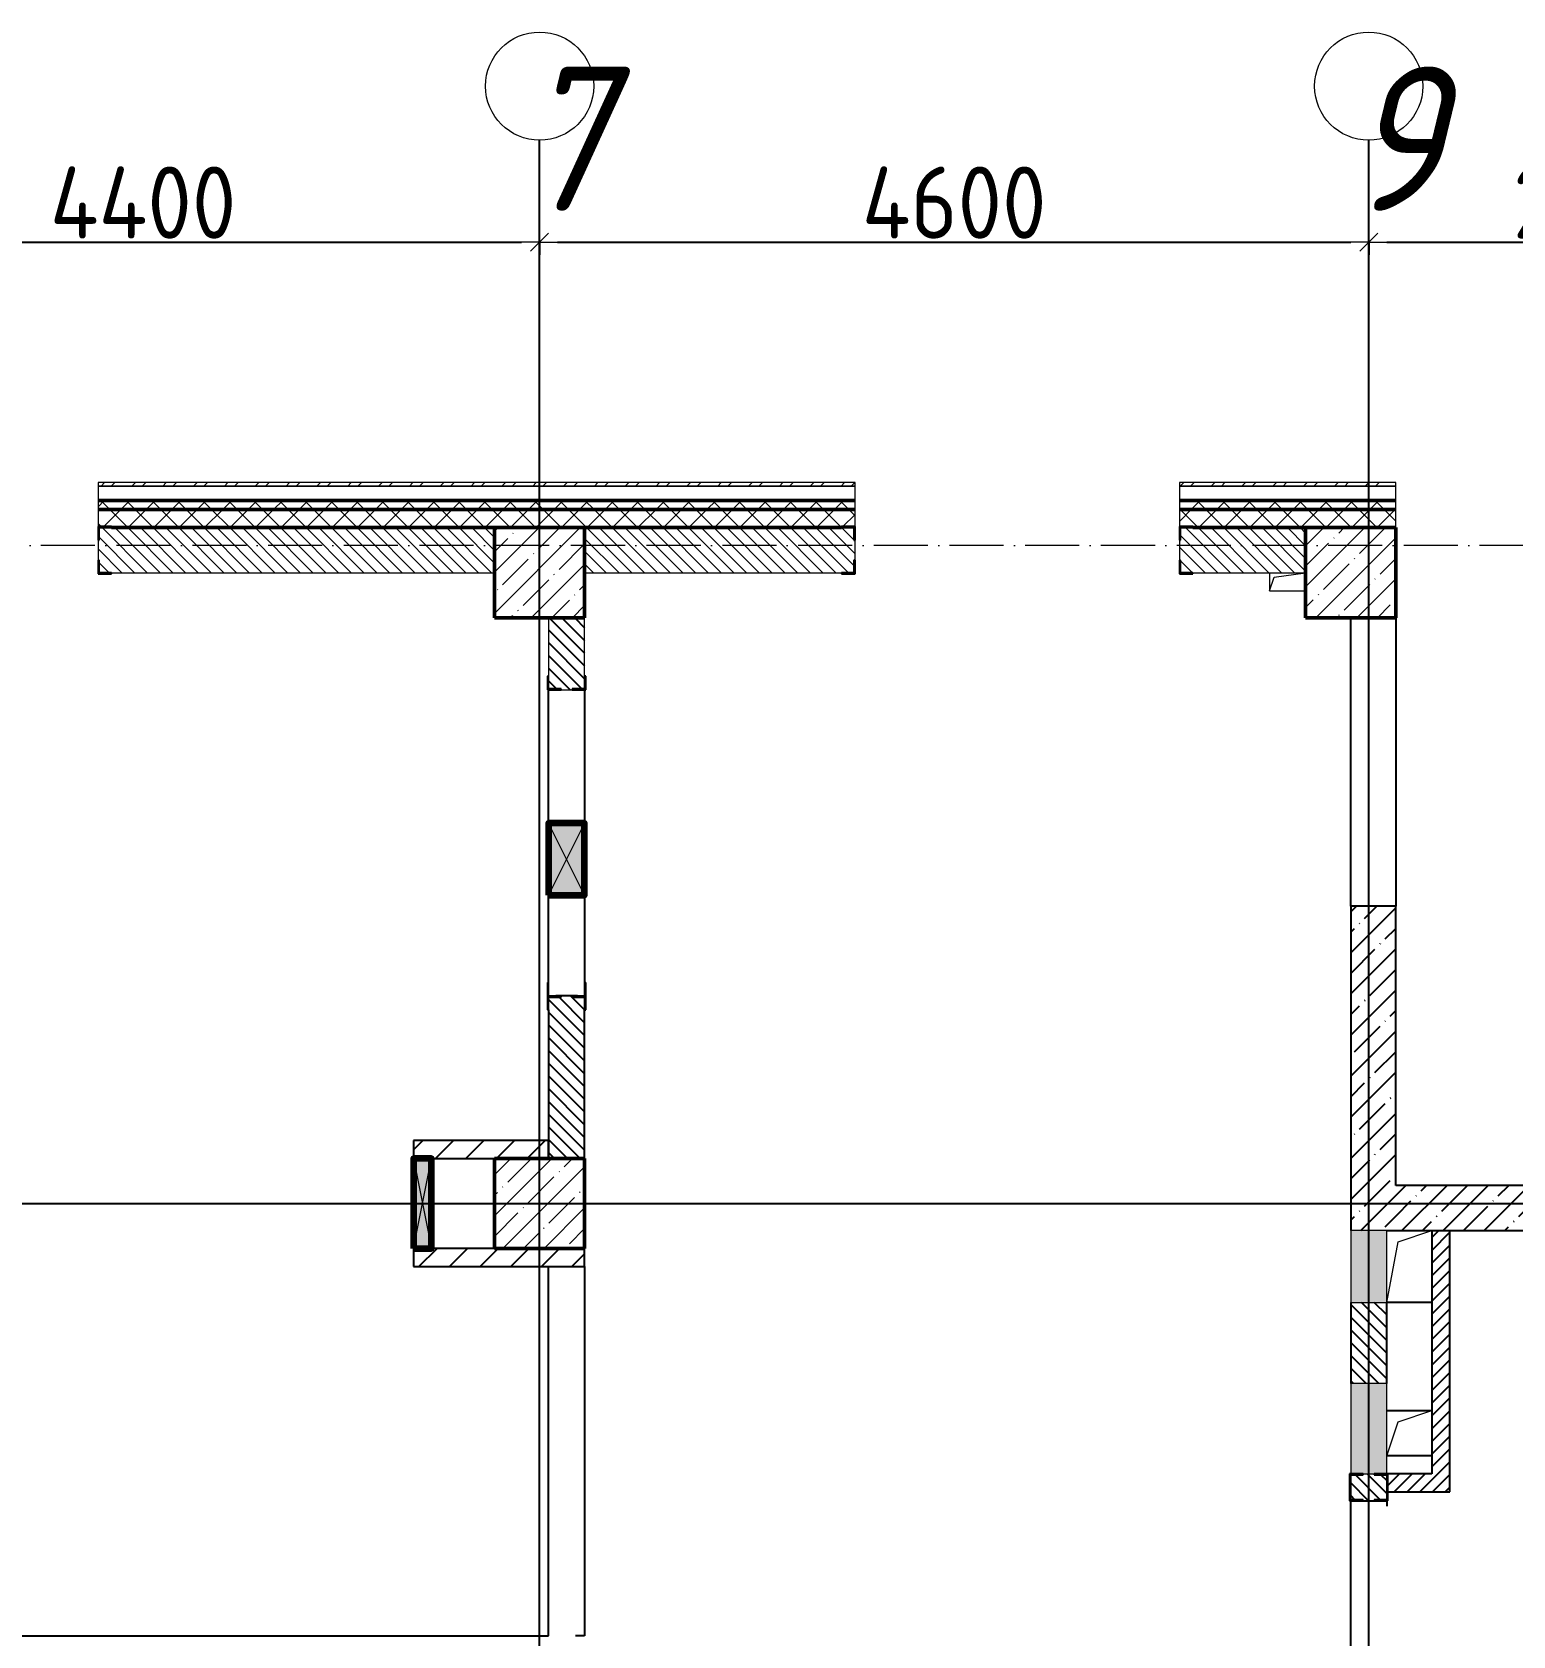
# Model space of a CAD drawing. Header units: millimetres. Extents: x -356862 to 418287, y 0 to 839748.
# Drawn here: x 149463 to 157679, y 500597 to 509497 of the extents above; entities that cross this region are included whole.
import ezdxf

# ---------------------------------------------------------------- set-up
doc = ezdxf.new("R2010")
doc.units = ezdxf.units.MM
doc.linetypes.add('50_200_ШТРИХ_1Т_ш5_п1_п1_', pattern=[700, 500, -100, 0, -100])
for name, color, linetype, lineweight in [('9.7) Заделка 956 шт', 6, 'Continuous', 158), ('A-____-____-DIMS', 7, 'Continuous', 9), ('A-DETL-GENF-OTLN', 7, 'Continuous', 9), ('A-GENM-____-MCUT', 7, 'Continuous', 25), ('A-GENM-____-OTLN', 7, 'Continuous', 9), ('A-GENM-____-OTLN-1', 7, 'Continuous', 25), ('A-GLAZ-____-OTLN', 7, 'Continuous', 9), ('A-WALL-____-MCUT-2', 7, 'Continuous', 50), ('A-WALL-____-MCUT-3', 7, 'Continuous', 9), ('A-WALL-____-PATT-1', 7, 'Continuous', 9), ('A-WALL-FNSH-MCUT-1', 7, 'Continuous', 9), ('S-COLS-____-MCUT', 7, 'Continuous', 50), ('S-COLS-____-OTLN', 7, 'Continuous', 9), ('S-GRID-____-IDEN', 7, 'Continuous', 9), ('S-GRID-____-OTLN-1', 7, '50_200_ШТРИХ_1Т_ш5_п1_п1_', 9)]:
    doc.layers.add(name, color=color, linetype=linetype, lineweight=lineweight)
doc.styles.add('ISOCPEUR_I', font='isocpeui.ttf', dxfattribs={"width": 0.9, "height": 2.5})
doc.styles.add('СПДС', font='isocpeur.ttf', dxfattribs={"width": 0.9})
doc.dimstyles.new('Размера А3', dxfattribs={"dimtxt": 200, "dimasz": 100, "dimexe": 70, "dimexo": 100, "dimgap": 20, "dimtad": 1, "dimdec": 0, "dimrnd": 10, "dimzin": 0, "dimdsep": 46, "dimtxsty": 'СПДС', "dimblk": 'ARROWHEAD_6', "dimcen": 1, "dimclrd": 256, "dimclre": 256, "dimclrt": 256, "dimazin": 0, "dimtfac": 1, "dimtdec": 0, "dimtmove": 2, "dimatfit": 3, "dimfxl": 1, "dimtolj": 1, "dimtzin": 0, "dimarcsym": 0})
pattern_1 = [(135, (142429.057, 459015.94), (-35.35534, -35.35534), [])]
pattern_2 = [(45, (142429.06, 459015.94), (-70.71068, 70.71068), []), (135, (142429.06, 459015.94), (-70.71068, -70.71068), [])]
pattern_3 = [(45, (142429.06, 459015.94), (-114.04925, 114.04925), []), (45, (142543.1, 459015.94), (-114.04925, 114.04925), [201.612, -40.322, 3.353, -36.97])]
pattern_4 = [(45, (142429.057, 459015.94), (-35.35534, 35.35534), [])]
pattern_5 = [(45, (142429.06, 459015.94), (-84.8528, 84.8528), [])]

# ---------------------------------------------------------------- blocks, each defined once
blk = doc.blocks.new('BSC_Колонна _Прямоугольная - 500х500-V12-АР1_План отверстий 3 этажа в осях 1-64_А-ГГ')
at = {"layer": 'S-COLS-____-OTLN'}
h = blk.add_hatch(dxfattribs=at)
h.set_pattern_fill('FP_46', color=256, style=0, pattern_type=2)
h.set_pattern_definition([(45, (-9850, -43981.04), (-114.04925, 114.04925), []), (45, (-9735.95, -43981.04), (-114.04925, 114.04925), [201.613, -40.323, 3.353, -36.97])])
h.paths.add_polyline_path([(-250, -250), (250, -250), (250, 250), (-250, 250)], flags=0)
at = {"layer": 'S-COLS-____-MCUT'}
for p, q in [((250, 250), (-250, 250)), ((-250, 250), (-250, -250)), ((250, -250), (250, 250)), ((-250, -250), (250, -250))]:
    blk.add_line(p, q, dxfattribs=at)
blk = doc.blocks.new('BSC_Колонна _Прямоугольная - 500х500-V78-АР1_План отверстий 3 этажа в осях 1-64_А-ГГ')
at = {"layer": 'S-COLS-____-OTLN'}
h = blk.add_hatch(dxfattribs=at)
h.set_pattern_fill('FP_115', color=256, style=0, pattern_type=2)
h.set_pattern_definition([(45, (-9850, -47481.04), (-114.04925, 114.04925), []), (45, (-9735.95, -47481.04), (-114.04925, 114.04925), [201.613, -40.323, 3.353, -36.97])])
h.paths.add_polyline_path([(-250, -250), (250, -250), (250, 250), (-250, 250)], flags=0)
at = {"layer": 'S-COLS-____-MCUT'}
for p, q in [((250, 250), (-250, 250)), ((-250, 250), (-250, -250)), ((250, -250), (250, 250)), ((-250, -250), (250, -250))]:
    blk.add_line(p, q, dxfattribs=at)
blk = doc.blocks.new('Фахверк_СКБ_Уголок - 250_2700-27497298-АР1_План отверстий 3 этажа в осях 1-64_А-ГГ')
at = {"layer": 'A-GENM-____-MCUT'}
for p, q in [((200, 181), (125, 181)), ((125, 181), (125, 106)), ((200, 175), (200, 181)), ((125, 106), (131, 106)), ((131, 106), (131, 175)), ((131, 175), (200, 175)), ((131, -6), (125, -6)), ((125, -6), (125, -81)), ((125, -81), (200, -81)), ((131, -75), (131, -6)), ((200, -75), (131, -75)), ((200, -81), (200, -75))]:
    blk.add_line(p, q, dxfattribs=at)
blk = doc.blocks.new('Фахверк_СКБ_Уголок - 200_3960_зеркало-28268689-АР1_План отверстий 3 этажа в осях 1-64_А-ГГ')
at = {"layer": 'A-GENM-____-MCUT'}
for p, q in [((200, 156), (125, 156)), ((125, 156), (125, 81)), ((131, 81), (131, 150)), ((131, 150), (200, 150)), ((200, 150), (200, 156)), ((125, 81), (131, 81)), ((131, 19), (125, 19)), ((125, 19), (125, -56)), ((131, -50), (131, 19)), ((125, -56), (200, -56)), ((200, -50), (131, -50)), ((200, -56), (200, -50))]:
    blk.add_line(p, q, dxfattribs=at)
blk = doc.blocks.new('154_Стойка_СКБ_Уголок - СМ-2480_200-28346303-АР1_План отверстий 3 этажа в осях 1-64_А-ГГ')
at = {"layer": 'A-GENM-____-MCUT'}
for p, q in [((125, 156), (125, 81)), ((200, 156), (125, 156)), ((131, 81), (131, 150)), ((131, 150), (200, 150)), ((200, 150), (200, 156)), ((125, 81), (131, 81)), ((131, 19), (125, 19)), ((125, 19), (125, -56)), ((131, -50), (131, 19)), ((125, -56), (200, -56)), ((200, -50), (131, -50)), ((200, -56), (200, -50))]:
    blk.add_line(p, q, dxfattribs=at)
blk = doc.blocks.new('Стойка_Влож_Полоса боковая - Полоса-28213942-АР1_План отверстий 3 этажа в осях 1-64_А-ГГ')
at = {"layer": 'A-GENM-____-OTLN'}
for p, q in [((-5, 60), (0, 60)), ((-5, -60), (-5, 60)), ((0, 31), (0, -31)), ((0, -60), (-5, -60))]:
    blk.add_line(p, q, dxfattribs=at)
blk = doc.blocks.new('Стойка_Влож_Уголок_Опорный - Уголок-28213941-АР1_План отверстий 3 этажа в осях 1-64_А-ГГ')
at = {"layer": 'A-GENM-____-OTLN'}
for p, q in [((-212, -6), (-212, 0)), ((0, 0), (0, -6)), ((-212, -75), (-212, -6)), ((-212, -6), (-206, -6)), ((-212, -75), (-206, -75)), ((-6, -6), (0, -6)), ((-6, -75), (0, -75)), ((0, -6), (0, -75))]:
    blk.add_line(p, q, dxfattribs=at)
blk = doc.blocks.new('Фахверк_СКБ_Уголок - 200_3960-28268576-АР1_План отверстий 3 этажа в осях 1-64_А-ГГ')
at = {"layer": 'A-GENM-____-MCUT'}
for p, q in [((200, 156), (125, 156)), ((125, 156), (125, 81)), ((131, 81), (131, 150)), ((131, 150), (200, 150)), ((200, 150), (200, 156)), ((125, 81), (131, 81)), ((131, 19), (125, 19)), ((125, 19), (125, -56)), ((131, -50), (131, 19)), ((125, -56), (200, -56)), ((200, -50), (131, -50)), ((200, -56), (200, -50))]:
    blk.add_line(p, q, dxfattribs=at)
blk = doc.blocks.new('AR_Отверстие Ниша - Лючок-32403984-АР1_План отверстий 3 этажа в осях 1-64_А-ГГ')
at = {"layer": 'A-GLAZ-____-OTLN'}
blk.add_hatch(color=256, dxfattribs=at).paths.add_polyline_path([(200, -100), (200, 100), (-200, 100), (-200, -100), (-104.5, -100)], flags=0)
for p, q in [((200, 100), (-200, 100)), ((-200, 100), (-200, -100)), ((200, -100), (200, 100)), ((-200, -100), (200, -100))]:
    blk.add_line(p, q, dxfattribs=at)
blk = doc.blocks.new('AR_Отверстие Ниша - Лючок-32404007-АР1_План отверстий 3 этажа в осях 1-64_А-ГГ')
at = {"layer": 'A-GLAZ-____-OTLN'}
blk.add_hatch(color=256, dxfattribs=at).paths.add_polyline_path([(250, -100), (250, 100), (-250, 100), (-250, -100)], flags=0)
for p, q in [((250, 100), (-250, 100)), ((-250, 100), (-250, -100)), ((250, -31), (250, 31)), ((-250, -100), (250, -100))]:
    blk.add_line(p, q, dxfattribs=at)
blk = doc.blocks.new('AR_Отверстие прямоугольное _в плите_ - AR_Отверстие прямоугольное _в плите_-30459204-АР1_План отверстий 3 этажа в осях 1-64_А-ГГ')
at = {"layer": 'A-GENM-____-OTLN'}
for p, q in [((-62.5, 137.5), (125, 200)), ((-125, -200), (-62.5, 137.5)), ((-125, -200), (125, -200))]:
    blk.add_line(p, q, dxfattribs=at)
blk = doc.blocks.new('AR_Отверстие прямоугольное _в плите_ - AR_Отверстие прямоугольное _в плите_-30458064-АР1_План отверстий 3 этажа в осях 1-64_А-ГГ')
at = {"layer": 'A-GENM-____-OTLN'}
for p, q in [((125, 125), (-125, 125)), ((-62.5, 62.5), (125, 125)), ((-125, -125), (-62.5, 62.5)), ((-125, -125), (125, -125))]:
    blk.add_line(p, q, dxfattribs=at)
blk = doc.blocks.new('AR_Отверстие прямоугольное _в плите_ - AR_Отверстие прямоугольное _в плите_-V180-АР1_План отверстий 3 этажа в осях 1-64_А-ГГ')
at = {"layer": 'A-GENM-____-OTLN'}
for p, q in [((-100, 50), (-100, -50)), ((-100, -50), (-75, 25)), ((-75, 25), (100, 50)), ((-100, -50), (100, -50))]:
    blk.add_line(p, q, dxfattribs=at)
blk = doc.blocks.new('AR_Отверстие прямоугольное _в стене__БезПР - AR_Отверстие прямоугольное _в стене__БезПР-36899427-АР1_План отверстий 3 этажа в осях 1-64_А-ГГ')
at = {"layer": 'A-GLAZ-____-OTLN'}
blk.add_hatch(color=256, dxfattribs=at).paths.add_polyline_path([(200, -100), (200, 100), (-200, 100), (-200, -100)], flags=0)
at = {"layer": 'A-DETL-GENF-OTLN'}
for p, q in [((-200, -100), (-200, 100)), ((-200, 100), (200, 100)), ((200, 100), (-200, -100)), ((-200, 100), (200, -100)), ((200, 100), (-200, 100)), ((-200, 100), (-200, -100)), ((200, 100), (200, -100)), ((200, -100), (200, 100)), ((200, -100), (-200, -100)), ((-200, -100), (200, -100))]:
    blk.add_line(p, q, dxfattribs=at)
at = {"layer": 'A-GLAZ-____-OTLN'}
blk.add_line((200, 100), (-200, 100), dxfattribs=at)
blk = doc.blocks.new('AR_Отверстие прямоугольное _в стене__БезПР - AR_Отверстие прямоугольное _в стене__БезПР-36788943-АР1_План отверстий 3 этажа в осях 1-64_А-ГГ')
at = {"layer": 'A-GLAZ-____-OTLN'}
blk.add_hatch(color=256, dxfattribs=at).paths.add_polyline_path([(-250, -50), (250, -50), (250, 50), (-250, 50)], flags=0)
at = {"layer": 'A-DETL-GENF-OTLN'}
for p, q in [((-250, -50), (-250, 50)), ((-250, 50), (250, 50)), ((250, 50), (-250, -50)), ((-250, 50), (250, -50)), ((250, 50), (-250, 50)), ((-250, 50), (-250, -50)), ((250, 50), (250, -50)), ((250, -50), (250, 50)), ((250, -50), (-250, -50)), ((-250, -50), (250, -50))]:
    blk.add_line(p, q, dxfattribs=at)
at = {"layer": 'A-GLAZ-____-OTLN'}
blk.add_line((250, 50), (-250, 50), dxfattribs=at)
blk = doc.blocks.new('Ось сетки - Круг_Ø6_00__ISO-2_5_0_9K_-25732049-АР1_План отверстий 3 этажа в осях 1-64_А-ГГ')
at = {"layer": 'S-GRID-____-IDEN'}
blk.add_circle((0, 0), 3, dxfattribs=at)
blk = doc.blocks.new('ARROWHEAD_6')
at = {"color": 0, "linetype": 'Continuous'}
for p, q in [((0, 0), (-1, 0)), ((-0.5, -0.5), (0.5, 0.5))]:
    blk.add_line(p, q, dxfattribs=at)
blk = doc.blocks.new('*D2587')
at = {"layer": 'A-____-____-DIMS', "lineweight": -2, "transparency": 16777216}
for p, q in [((147879.1, 508336.8), (147879.1, 508260.7)), ((147979.1, 508330.7), (152179.1, 508330.7)), ((152279.1, 508336.8), (152279.1, 508260.7))]:
    blk.add_line(p, q, dxfattribs=at)
at = {"layer": 'Defpoints', "color": 0, "transparency": 16777216}
for p in [(147879.1, 508436.8), (152279.1, 508436.8), (152279.1, 508330.7)]:
    blk.add_point(p, dxfattribs=at)
at = {"layer": 'A-____-____-DIMS', "lineweight": -2, "transparency": 16777216, "xscale": 100, "yscale": 100, "zscale": 100, "rotation": 180}
blk.add_blockref('ARROWHEAD_6', (147879.1, 508330.7), dxfattribs=at)
at = {"layer": 'A-____-____-DIMS', "lineweight": -2, "transparency": 16777216, "xscale": 100, "yscale": 100, "zscale": 100}
blk.add_blockref('ARROWHEAD_6', (152279.1, 508330.7), dxfattribs=at)
at = {"layer": 'A-____-____-DIMS', "transparency": 16777216, "insert": (150079.1, 508550.7), "char_height": 400, "attachment_point": 5, "style": 'СПДС'}
blk.add_mtext('\\A1;4400', dxfattribs=at)
blk = doc.blocks.new('*D2588')
at = {"layer": 'A-____-____-DIMS', "lineweight": -2, "transparency": 16777216}
for p, q in [((152279.1, 508336.8), (152279.1, 508260.7)), ((152379.1, 508330.7), (156779.1, 508330.7)), ((156879.1, 508336.8), (156879.1, 508260.7))]:
    blk.add_line(p, q, dxfattribs=at)
at = {"layer": 'Defpoints', "color": 0, "transparency": 16777216}
for p in [(152279.1, 508436.8), (156879.1, 508436.8), (156879.1, 508330.7)]:
    blk.add_point(p, dxfattribs=at)
at = {"layer": 'A-____-____-DIMS', "lineweight": -2, "transparency": 16777216, "xscale": 100, "yscale": 100, "zscale": 100, "rotation": 180}
blk.add_blockref('ARROWHEAD_6', (152279.1, 508330.7), dxfattribs=at)
at = {"layer": 'A-____-____-DIMS', "lineweight": -2, "transparency": 16777216, "xscale": 100, "yscale": 100, "zscale": 100}
blk.add_blockref('ARROWHEAD_6', (156879.1, 508330.7), dxfattribs=at)
at = {"layer": 'A-____-____-DIMS', "transparency": 16777216, "insert": (154579.1, 508550.7), "char_height": 400, "attachment_point": 5, "style": 'СПДС'}
blk.add_mtext('\\A1;4600', dxfattribs=at)
blk = doc.blocks.new('*D2589')
at = {"layer": 'A-____-____-DIMS', "lineweight": -2, "transparency": 16777216}
for p, q in [((156879.1, 508336.8), (156879.1, 508260.7)), ((156979.1, 508330.7), (159379.1, 508330.7)), ((159479.1, 508336.8), (159479.1, 508260.7))]:
    blk.add_line(p, q, dxfattribs=at)
at = {"layer": 'Defpoints', "color": 0, "transparency": 16777216}
for p in [(156879.1, 508436.8), (159479.1, 508436.8), (159479.1, 508330.7)]:
    blk.add_point(p, dxfattribs=at)
at = {"layer": 'A-____-____-DIMS', "lineweight": -2, "transparency": 16777216, "xscale": 100, "yscale": 100, "zscale": 100, "rotation": 180}
blk.add_blockref('ARROWHEAD_6', (156879.1, 508330.7), dxfattribs=at)
at = {"layer": 'A-____-____-DIMS', "lineweight": -2, "transparency": 16777216, "xscale": 100, "yscale": 100, "zscale": 100}
blk.add_blockref('ARROWHEAD_6', (159479.1, 508330.7), dxfattribs=at)
at = {"layer": 'A-____-____-DIMS', "transparency": 16777216, "insert": (158179.1, 508550.7), "char_height": 400, "attachment_point": 5, "style": 'СПДС'}
blk.add_mtext('\\A1;2600', dxfattribs=at)

msp = doc.modelspace()

# ---------------------------------------------------------------- hatches: boundary and pattern name
h = msp.add_hatch()
h.set_pattern_fill('FP_6', color=256, style=0, pattern_type=2)
h.set_pattern_definition(pattern_1)
h.paths.add_polyline_path([(152529.0567, 503246.983), (152529.0567, 504140.983), (152460.0567, 504140.983), (152460.0567, 504146.983), (152398.0567, 504146.983), (152398.0567, 504140.983), (152329.0567, 504140.983), (152329.0567, 503246.983), (152489.0567, 503246.983)], flags=0)
h.paths.add_polyline_path([(152460.0567, 505846.983), (152460.0567, 505852.983), (152529.0567, 505852.983), (152529.0567, 506246.983), (152329.0567, 506246.983), (152329.0567, 505852.983), (152398.0567, 505852.983), (152398.0567, 505846.983)], flags=0)
h = msp.add_hatch()
h.set_pattern_fill('FP_38', color=256, style=0, pattern_type=2)
h.set_pattern_definition(pattern_3)
h.paths.add_polyline_path([(156779.0567, 502846.983), (157029.0567, 502846.983), (157029.0567, 504646.983), (156779.0567, 504646.983), (156779.0567, 504471.5738)], flags=0)
h = msp.add_hatch()
h.set_pattern_fill('FP_4', color=256, style=0, pattern_type=2)
h.set_pattern_definition(pattern_5)
h.paths.add_polyline_path([(152329.0567, 503246.983), (152329.0567, 503346.983), (151579.0567, 503346.983), (151579.0567, 503246.983), (152029.0567, 503246.983)], flags=0)
h = msp.add_hatch()
h.set_pattern_fill('FP_38', color=256, style=0, pattern_type=2)
h.set_pattern_definition(pattern_3)
h.paths.add_polyline_path([(165479.0567, 502846.983), (165479.0567, 503096.983), (157029.0567, 503096.983), (157029.0567, 502846.983), (163624.9513, 502846.983)], flags=0)
h = msp.add_hatch()
h.set_pattern_fill('FP_5', color=256, style=0, pattern_type=2)
h.set_pattern_definition(pattern_4)
h.paths.add_polyline_path([(157329.0567, 501496.983), (157329.0567, 502846.983), (157229.0567, 502846.983), (157229.0567, 501496.983)], flags=0)
h = msp.add_hatch()
h.set_pattern_fill('FP_4', color=256, style=0, pattern_type=2)
h.set_pattern_definition(pattern_5)
h.paths.add_polyline_path([(151679.0567, 502646.983), (152529.0567, 502646.983), (152529.0567, 502746.983), (151579.0567, 502746.983), (151579.0567, 502646.983)], flags=0)
h = msp.add_hatch()
h.set_pattern_fill('FP_6', color=256, style=0, pattern_type=2)
h.set_pattern_definition(pattern_1)
h.paths.add_polyline_path([(156819.0567, 500396.983), (156979.0567, 500396.983), (156979.0567, 500446.983), (156779.0567, 500446.983), (156779.0567, 500396.983)], flags=0)
h.paths.add_polyline_path([(156910.0567, 501346.983), (156910.0567, 501352.983), (156979.0567, 501352.983), (156979.0567, 501490.983), (156910.0567, 501490.983), (156910.0567, 501496.983), (156848.0567, 501496.983), (156848.0567, 501490.983), (156779.0567, 501490.983), (156779.8567, 501352.983), (156848.0567, 501352.983), (156848.0567, 501346.983)], flags=0)
h.paths.add_polyline_path([(156979.0567, 501996.983), (156979.0567, 502446.983), (156779.0567, 502446.983), (156779.0567, 501996.983), (156865.7234, 501996.983)], flags=0)
h = msp.add_hatch()
h.set_pattern_fill('FP_5', color=256, style=0, pattern_type=2)
h.set_pattern_definition(pattern_4)
h.paths.add_polyline_path([(156985.0567, 501396.983), (157329.0567, 501396.983), (157329.0567, 501496.983), (156985.0567, 501496.983), (156985.0567, 501399.383)], flags=0)
at = {"layer": 'A-WALL-____-PATT-1'}
h = msp.add_hatch(dxfattribs=at)
h.set_pattern_fill('FP_3', color=256, style=0, pattern_type=2)
h.set_pattern_definition([(45, (142429.06, 459015.94), (-85.53659, 85.53659), []), (45, (142486.08, 459015.94), (-85.53659, 85.53659), [])])
h.paths.add_polyline_path([(166209.0567, 506976.983), (166209.0567, 506996.983), (158029.0567, 506996.983), (158029.0567, 506976.983), (163624.9513, 506976.983)], flags=0)
h.paths.add_polyline_path([(157029.0567, 506976.983), (157029.0567, 506996.983), (155829.0567, 506996.983), (155829.0567, 506976.983), (156555.0941, 506976.983)], flags=0)
h.paths.add_polyline_path([(154029.0567, 506976.983), (154029.0567, 506996.983), (149829.0567, 506996.983), (149829.0567, 506976.983), (153020.1656, 506976.983)], flags=0)
h.paths.add_polyline_path([(148029.0567, 506976.983), (148029.0567, 506996.983), (139749.0567, 506996.983), (139749.0567, 506976.983), (147717.7727, 506976.983)], flags=0)
h = msp.add_hatch(dxfattribs=at)
h.set_pattern_fill('FP_1', color=256, style=0, pattern_type=2)
h.set_pattern_definition(pattern_2)
h.paths.add_polyline_path([(166209.0567, 506846.983), (166209.0567, 506896.983), (158029.0567, 506896.983), (158029.0567, 506846.983), (163624.9513, 506846.983)], flags=0)
h.paths.add_polyline_path([(157029.0567, 506846.983), (157029.0567, 506896.983), (155829.0567, 506896.983), (155829.0567, 506846.983), (156555.0941, 506846.983)], flags=0)
h.paths.add_polyline_path([(154029.0567, 506846.983), (154029.0567, 506896.983), (149829.0567, 506896.983), (149829.0567, 506846.983), (153020.1656, 506846.983)], flags=0)
h.paths.add_polyline_path([(147717.7727, 506846.983), (148029.0567, 506846.983), (148029.0567, 506896.983), (139879.0567, 506896.983), (139879.0567, 506846.983), (145950.3084, 506846.983)], flags=0)
h = msp.add_hatch(dxfattribs=at)
h.set_pattern_fill('FP_1', color=256, style=0, pattern_type=2)
h.set_pattern_definition(pattern_2)
h.paths.add_polyline_path([(166129.0567, 506746.983), (166209.0567, 506746.983), (166209.0567, 506846.983), (158029.0567, 506846.983), (158029.0567, 506746.983), (166079.0567, 506746.983)], flags=0)
h.paths.add_polyline_path([(157029.0567, 506746.983), (157029.0567, 506846.983), (155829.0567, 506846.983), (155829.0567, 506752.983), (155904.0567, 506752.983), (155904.0567, 506746.983), (156555.0941, 506746.983)], flags=0)
h.paths.add_polyline_path([(153954.0567, 506746.983), (153954.0567, 506752.983), (154029.0567, 506752.983), (154029.0567, 506846.983), (149829.0567, 506846.983), (149829.0567, 506752.983), (149904.0567, 506752.983), (149904.0567, 506746.983), (153020.1656, 506746.983)], flags=0)
h.paths.add_polyline_path([(148029.0567, 506746.983), (148029.0567, 506846.983), (139979.0567, 506846.983), (139979.0567, 506746.983), (147717.7727, 506746.983)], flags=0)
h = msp.add_hatch(dxfattribs=at)
h.set_pattern_fill('FP_6', color=256, style=0, pattern_type=2)
h.set_pattern_definition(pattern_1)
h.paths.add_polyline_path([(152029.0567, 506496.983), (152029.0567, 506746.983), (149835.0567, 506746.983), (149835.0567, 506677.983), (149829.0567, 506677.983), (149829.0567, 506565.983), (149835.0567, 506565.983), (149835.0567, 506496.983), (151252.7013, 506496.983)], flags=0)
h = msp.add_hatch(dxfattribs=at)
h.set_pattern_fill('FP_6', color=256, style=0, pattern_type=2)
h.set_pattern_definition(pattern_1)
h.paths.add_polyline_path([(155835.0567, 506496.983), (156529.0567, 506496.983), (156529.0567, 506746.983), (155835.0567, 506746.983), (155835.0567, 506677.983), (155829.0567, 506677.983), (155829.0567, 506565.983), (155835.0567, 506565.983)], flags=0)
h.paths.add_polyline_path([(152529.0567, 506496.983), (154023.0567, 506497.983), (154023.0567, 506565.983), (154029.0567, 506565.983), (154029.0567, 506677.983), (154023.0567, 506677.983), (154023.0567, 506746.983), (152529.0567, 506746.983)], flags=0)
at = {"layer": 'S-COLS-____-OTLN'}
h = msp.add_hatch(dxfattribs=at)
h.set_pattern_fill('FP_38', color=256, style=0, pattern_type=2)
h.set_pattern_definition(pattern_3)
h.paths.add_polyline_path([(156555.0941, 506246.983), (157029.0567, 506246.983), (157029.0567, 506746.983), (156529.0567, 506746.983), (156529.0567, 506246.983)], flags=0)

# ---------------------------------------------------------------- linework, layer by layer
at = {"color": 251, "ltscale": 0.6, "true_color": 0x636466}
for p, q in [((152279.0567, 454533.3346), (152279.0567, 508896.9006)), ((156879.0567, 454533.3346), (156879.0567, 508896.9006)), ((137760.2865, 502996.983), (169136.7959, 502996.983))]:
    msp.add_line(p, q, dxfattribs=at)
for p, q in [((156779.0567, 504646.983), (156779.0567, 506246.983)), ((157029.0567, 506246.983), (157029.0567, 504646.983)), ((152329.0567, 505106.983), (152329.0567, 505846.983)), ((152529.0567, 505846.983), (152529.0567, 505106.983)), ((152329.0567, 504146.983), (152329.0567, 504706.983)), ((152529.0567, 504706.983), (152529.0567, 504146.983)), ((156779.0567, 504646.983), (156779.0567, 502846.983)), ((157029.0567, 504646.983), (156779.0567, 504646.983)), ((157029.0567, 503096.983), (157029.0567, 504646.983)), ((152329.0567, 504071.983), (152329.0567, 503246.983)), ((152529.0567, 503246.983), (152529.0567, 504071.983)), ((152329.0567, 503346.983), (151579.0567, 503346.983)), ((151579.0567, 503346.983), (151579.0567, 503246.983)), ((152329.0567, 503246.983), (152329.0567, 503346.983)), ((151679.0567, 503246.983), (152029.0567, 503246.983)), ((165479.0567, 503096.983), (157029.0567, 503096.983)), ((156979.0567, 502846.983), (165479.0567, 502846.983)), ((157229.0567, 502846.983), (157229.0567, 501496.983)), ((157329.0567, 501396.983), (157329.0567, 502846.983)), ((151579.0567, 502746.983), (151579.0567, 502646.983)), ((152029.0567, 502746.983), (151679.0567, 502746.983)), ((152529.0567, 502646.983), (152529.0567, 502746.983)), ((151579.0567, 502646.983), (152529.0567, 502646.983)), ((152329.0567, 500596.983), (152329.0567, 502646.983)), ((152529.0567, 502646.983), (152529.0567, 500596.983)), ((156779.0567, 502446.983), (156779.0567, 501996.983)), ((157229.0567, 502446.983), (156979.0567, 502446.983)), ((156979.0567, 501996.983), (156979.0567, 502446.983)), ((156979.0567, 501846.983), (157229.0567, 501846.983)), ((157229.0567, 501596.983), (156979.0567, 501596.983)), ((157229.0567, 501496.983), (156985.0567, 501496.983)), ((156779.0567, 500521.983), (156779.0567, 501346.983)), ((156848.0567, 501346.983), (156910.0567, 501346.983)), ((156979.0567, 501346.983), (156979.0567, 501316.983)), ((156985.0567, 501396.983), (157329.0567, 501396.983)), ((148029.0567, 500596.983), (152329.0567, 500596.983)), ((152529.0567, 500596.983), (152479.0567, 500596.983))]:
    msp.add_line(p, q)
at = {"layer": '9.7) Заделка 956 шт'}
for points in [[(152329.0567, 504706.983), (152529.0567, 504706.983), (152529.0567, 505106.983), (152329.0567, 505106.983)], [(151579.0567, 502746.983), (151679.0567, 502746.983), (151679.0567, 503246.983), (151579.0567, 503246.983)]]:
    msp.add_lwpolyline(points, close=True, dxfattribs=at)
at = {"layer": 'A-WALL-____-MCUT-2'}
for p, q in [((154029.0567, 506896.983), (149829.0567, 506896.983)), ((157029.0567, 506896.983), (155829.0567, 506896.983)), ((154029.0567, 506846.983), (149829.0567, 506846.983)), ((157029.0567, 506846.983), (155829.0567, 506846.983)), ((149904.0567, 506746.983), (152029.0567, 506746.983)), ((153954.0567, 506746.983), (152529.0567, 506746.983)), ((156529.0567, 506746.983), (155904.0567, 506746.983)), ((156529.0567, 506496.983), (156529.0567, 506746.983))]:
    msp.add_line(p, q, dxfattribs=at)
at = {"layer": 'A-WALL-____-MCUT-3'}
for p, q in [((154029.0567, 506976.983), (149829.0567, 506976.983)), ((149829.0567, 506976.983), (149829.0567, 506752.983)), ((154029.0567, 506752.983), (154029.0567, 506976.983)), ((157029.0567, 506976.983), (155829.0567, 506976.983)), ((155829.0567, 506976.983), (155829.0567, 506752.983)), ((157029.0567, 506746.983), (157029.0567, 506976.983)), ((149829.0567, 506677.983), (149829.0567, 506565.983)), ((154029.0567, 506565.983), (154029.0567, 506677.983)), ((155829.0567, 506677.983), (155829.0567, 506565.983)), ((156529.0567, 506746.983), (157029.0567, 506746.983)), ((149904.0567, 506496.983), (152029.0567, 506496.983)), ((152529.0567, 506496.983), (153954.0567, 506496.983)), ((155904.0567, 506496.983), (156529.0567, 506496.983)), ((152329.0567, 506246.983), (152329.0567, 505921.983)), ((152529.0567, 505921.983), (152529.0567, 506246.983)), ((152398.0567, 505846.983), (152460.0567, 505846.983))]:
    msp.add_line(p, q, dxfattribs=at)
at = {"layer": 'A-WALL-FNSH-MCUT-1'}
for p, q in [((154029.0567, 506996.983), (149829.0567, 506996.983)), ((149829.0567, 506996.983), (149829.0567, 506976.983)), ((149829.0567, 506976.983), (154029.0567, 506976.983)), ((154029.0567, 506976.983), (154029.0567, 506996.983)), ((157029.0567, 506996.983), (155829.0567, 506996.983)), ((155829.0567, 506996.983), (155829.0567, 506976.983)), ((155829.0567, 506976.983), (157029.0567, 506976.983)), ((157029.0567, 506976.983), (157029.0567, 506996.983))]:
    msp.add_line(p, q, dxfattribs=at)
at = {"layer": 'S-COLS-____-MCUT'}
for p, q in [((157029.0567, 506746.983), (156529.0567, 506746.983)), ((157029.0567, 506246.983), (157029.0567, 506746.983)), ((156529.0567, 506496.983), (156529.0567, 506246.983)), ((156529.0567, 506246.983), (157029.0567, 506246.983))]:
    msp.add_line(p, q, dxfattribs=at)
at = {"layer": 'S-COLS-____-OTLN'}
msp.add_line((156529.0567, 506746.983), (156529.0567, 506496.983), dxfattribs=at)
at = {"layer": 'S-GRID-____-OTLN-1', "color": 251, "ltscale": 0.6, "true_color": 0x636466}
msp.add_line((169136.7959, 506646.983), (137760.2865, 506646.983), dxfattribs=at)

# ---------------------------------------------------------------- block references
for name, p, rotation in [('AR_Отверстие прямоугольное _в стене__БезПР - AR_Отверстие прямоугольное _в стене__БезПР-36899427-АР1_План отверстий 3 этажа в осях 1-64_А-ГГ', (152429.0567, 504906.983), 269.9999999999999), ('Стойка_Влож_Уголок_Опорный - Уголок-28213941-АР1_План отверстий 3 этажа в осях 1-64_А-ГГ', (152323.0567, 504146.983), 180), ('154_Стойка_СКБ_Уголок - СМ-2480_200-28346303-АР1_План отверстий 3 этажа в осях 1-64_А-ГГ', (152379.0567, 504271.983), 269.9999999999999), ('Стойка_Влож_Полоса боковая - Полоса-28213942-АР1_План отверстий 3 этажа в осях 1-64_А-ГГ', (152429.0567, 504146.983), 269.9999999999999), ('AR_Отверстие прямоугольное _в стене__БезПР - AR_Отверстие прямоугольное _в стене__БезПР-36788943-АР1_План отверстий 3 этажа в осях 1-64_А-ГГ', (151629.0567, 502996.983), 89.9999999999999), ('AR_Отверстие Ниша - Лючок-32403984-АР1_План отверстий 3 этажа в осях 1-64_А-ГГ', (156879.0567, 502646.983), 270.0000000000007), ('AR_Отверстие Ниша - Лючок-32404007-АР1_План отверстий 3 этажа в осях 1-64_А-ГГ', (156879.0567, 501746.983), 270.0000000000007), ('Фахверк_СКБ_Уголок - 200_3960_зеркало-28268689-АР1_План отверстий 3 этажа в осях 1-64_А-ГГ', (156829.0567, 501621.983), 270.0000000000007), ('Фахверк_СКБ_Уголок - 200_3960_зеркало-28268689-АР1_План отверстий 3 этажа в осях 1-64_А-ГГ', (156929.0567, 501221.983), 90.00000000000071)]:
    msp.add_blockref(name, p, dxfattribs=dict(rotation=rotation))
for name, p in [('BSC_Колонна _Прямоугольная - 500х500-V12-АР1_План отверстий 3 этажа в осях 1-64_А-ГГ', (152279.0567, 502996.983)), ('AR_Отверстие прямоугольное _в плите_ - AR_Отверстие прямоугольное _в плите_-30459204-АР1_План отверстий 3 этажа в осях 1-64_А-ГГ', (157104.0567, 502646.983)), ('AR_Отверстие прямоугольное _в плите_ - AR_Отверстие прямоугольное _в плите_-30458064-АР1_План отверстий 3 этажа в осях 1-64_А-ГГ', (157104.0567, 501721.983))]:
    msp.add_blockref(name, p)
at = {"layer": 'A-GENM-____-OTLN'}
msp.add_blockref('AR_Отверстие прямоугольное _в плите_ - AR_Отверстие прямоугольное _в плите_-V180-АР1_План отверстий 3 этажа в осях 1-64_А-ГГ', (156429.0567, 506446.983), dxfattribs=at)
at = {"layer": 'A-GENM-____-OTLN-1'}
for p in [(149704.0567, 506571.983), (155704.0567, 506571.983)]:
    msp.add_blockref('Фахверк_СКБ_Уголок - 250_2700-27497298-АР1_План отверстий 3 этажа в осях 1-64_А-ГГ', p, dxfattribs=at)
for name, p, rotation in [('Фахверк_СКБ_Уголок - 250_2700-27497298-АР1_План отверстий 3 этажа в осях 1-64_А-ГГ', (154154.0567, 506671.983), 180), ('Фахверк_СКБ_Уголок - 200_3960-28268576-АР1_План отверстий 3 этажа в осях 1-64_А-ГГ', (152479.0567, 505721.983), 89.99999999999991)]:
    msp.add_blockref(name, p, dxfattribs=dict(at, rotation=rotation))
at = {"layer": 'S-COLS-____-OTLN'}
msp.add_blockref('BSC_Колонна _Прямоугольная - 500х500-V78-АР1_План отверстий 3 этажа в осях 1-64_А-ГГ', (152279.0567, 506496.983), dxfattribs=at)
at = {"layer": 'S-GRID-____-IDEN', "xscale": 99.99999999999993, "yscale": 99.99999999999993, "zscale": 99.99999999999993}
for p in [(152279.0567, 509196.9006), (156879.0567, 509196.9006)]:
    msp.add_blockref('Ось сетки - Круг_Ø6_00__ISO-2_5_0_9K_-25732049-АР1_План отверстий 3 этажа в осях 1-64_А-ГГ', p, dxfattribs=at)

# ---------------------------------------------------------------- texts
at = {"layer": 'S-GRID-____-IDEN', "char_height": 800, "width": 202.02525, "attachment_point": 1, "style": 'ISOCPEUR_I'}
for s, insert in [('\\fISOCPEUR|b0|i1|c204|p34|;\\W.9;7', (152157.3784, 509305.6752)), ('\\fISOCPEUR|b0|i1|c204|p34|;\\W.9;9', (156757.3784, 509305.6752))]:
    msp.add_mtext(s, dxfattribs=dict(at, insert=insert))

# ---------------------------------------------------------------- dimensions: what is measured, and where the dimension line sits
at = {"layer": 'A-____-____-DIMS'}
for base, p1, p2, picture, middle in [((152279.0567, 508330.7253), (147879.0567, 508436.7913), (152279.0567, 508436.7913), '*D2587', (150079.0567, 508550.7253)), ((156879.0567, 508330.7253), (152279.0567, 508436.7913), (156879.0567, 508436.7913), '*D2588', (154579.0567, 508550.7253)), ((159479.0567, 508330.7253), (156879.0567, 508436.7913), (159479.0567, 508436.7913), '*D2589', (158179.0567, 508550.7253))]:
    dim = msp.add_linear_dim(base=base, p1=p1, p2=p2, dimstyle='Размера А3', override={"dimtxt": 400}, dxfattribs=at)
    dim.commit()
    dim.dimension.update_dxf_attribs({"geometry": picture, "text_midpoint": middle})

doc.saveas('drawing.dxf')
